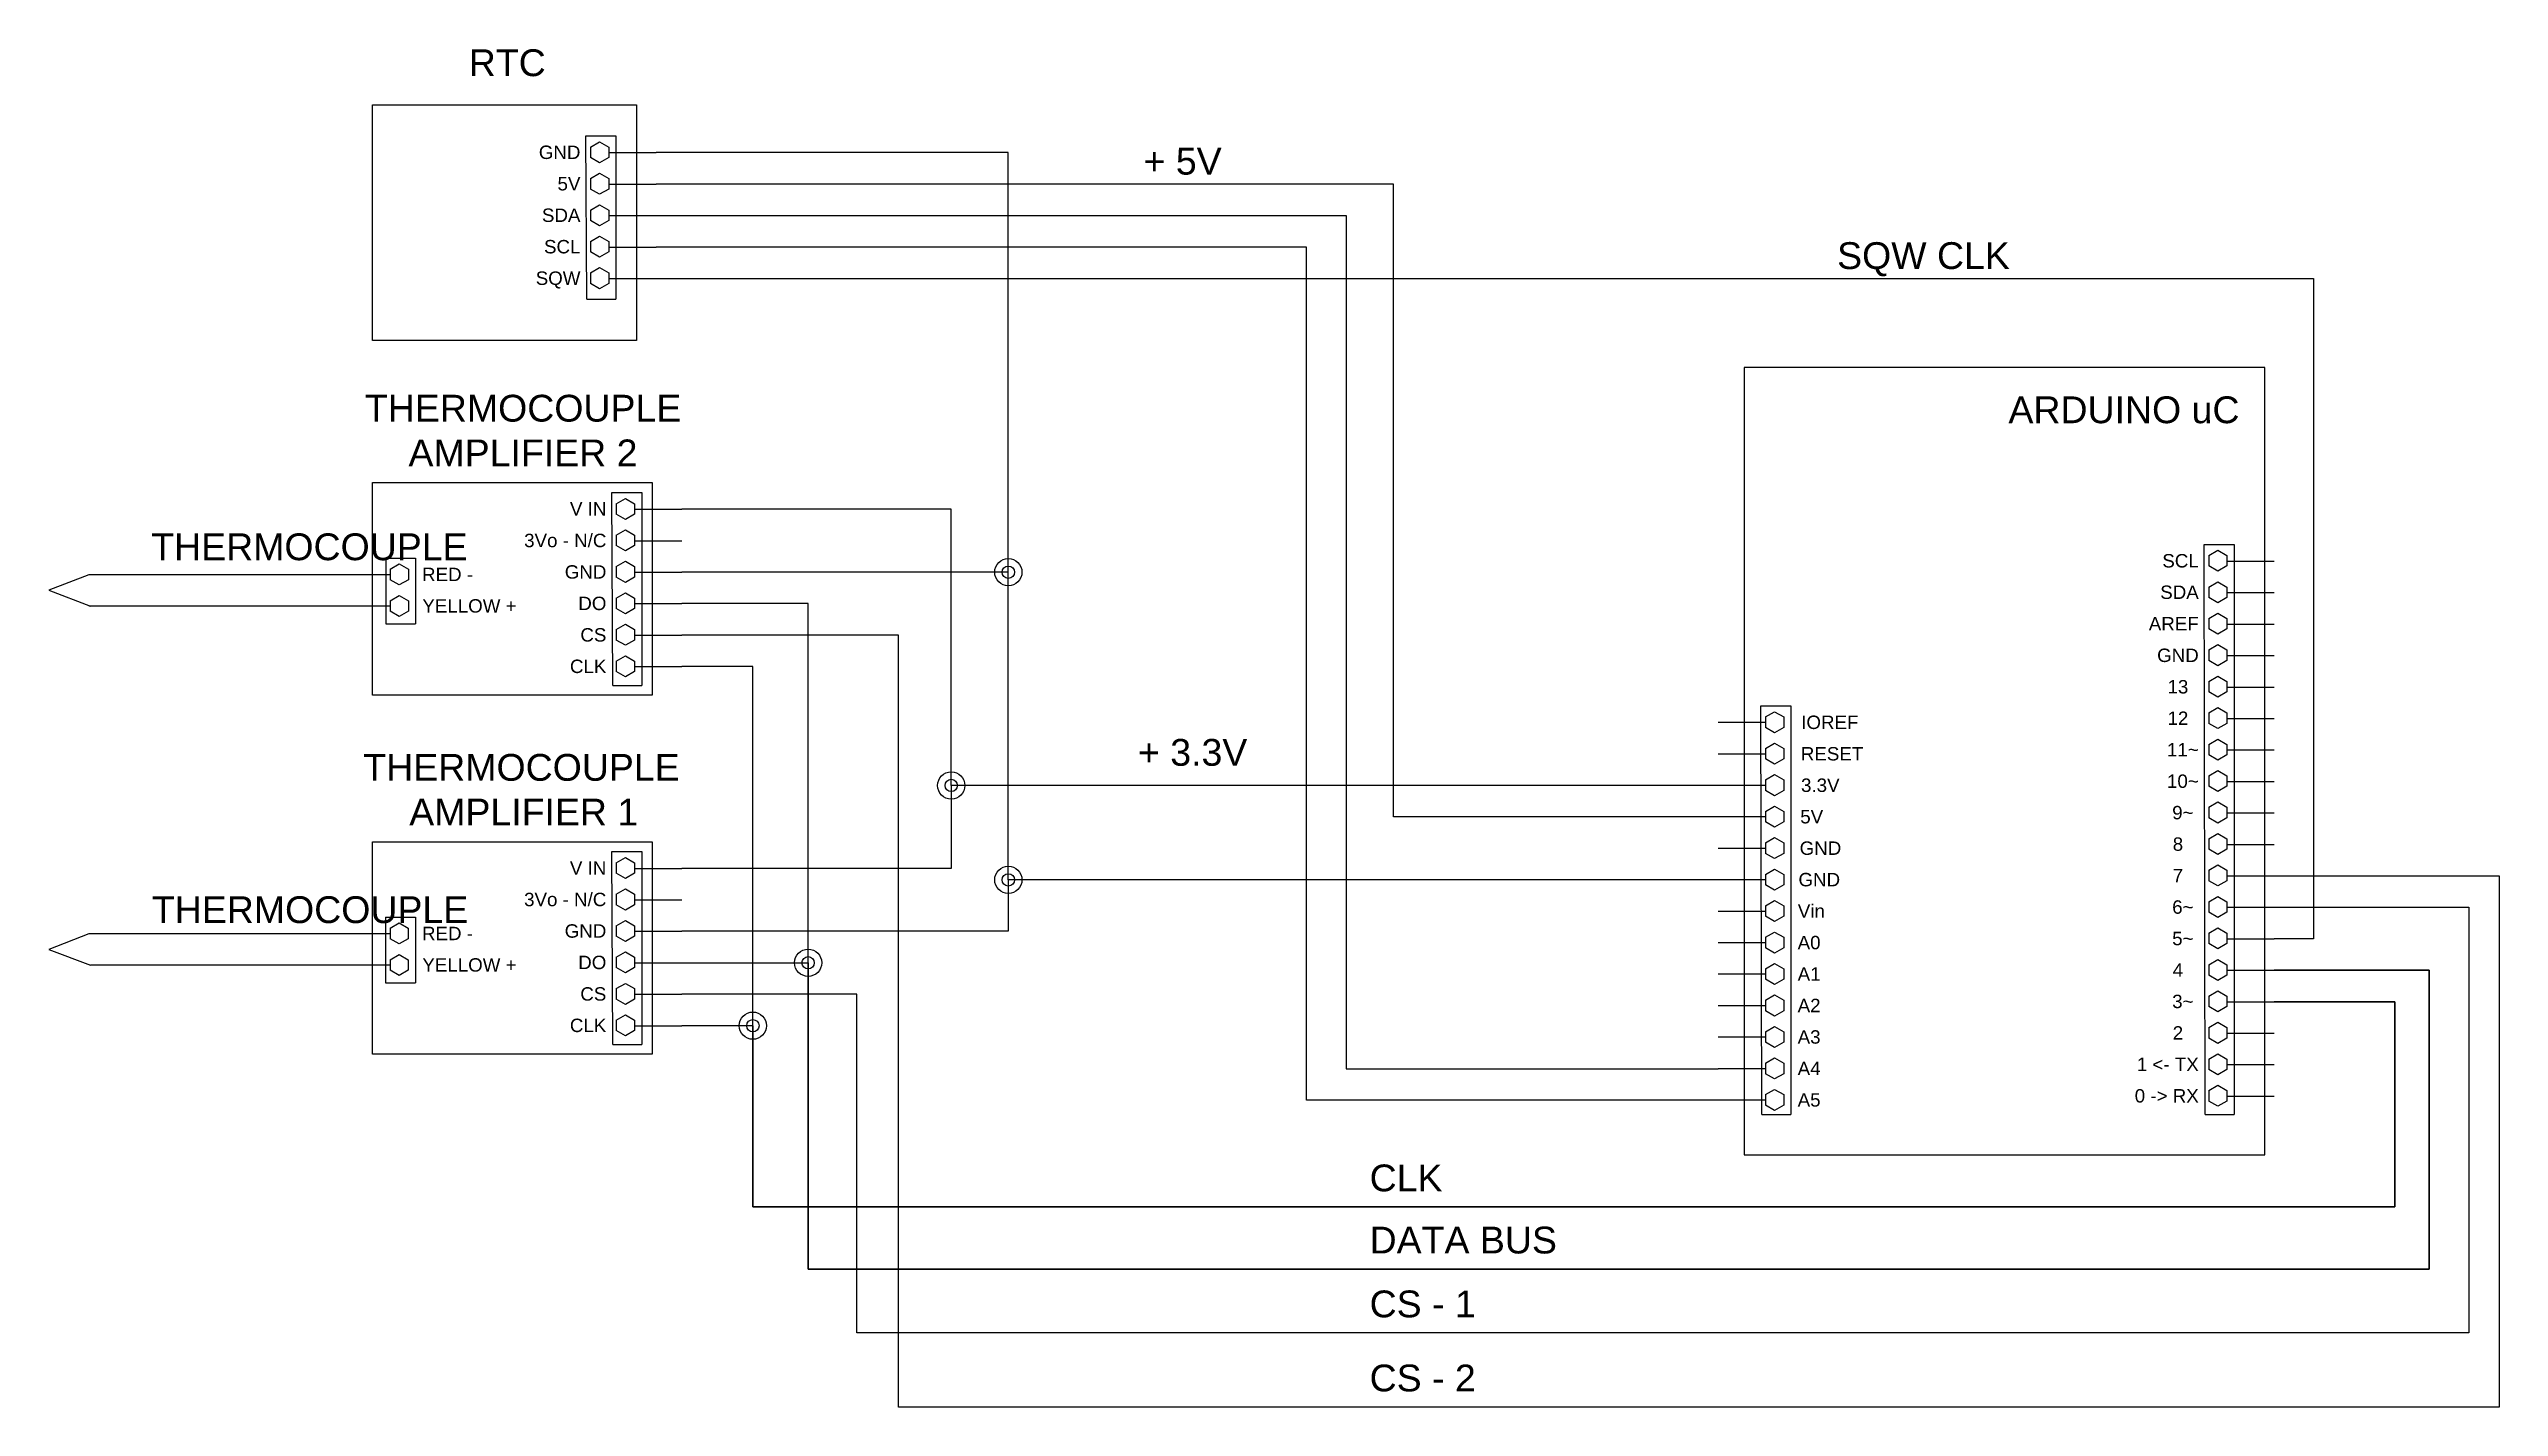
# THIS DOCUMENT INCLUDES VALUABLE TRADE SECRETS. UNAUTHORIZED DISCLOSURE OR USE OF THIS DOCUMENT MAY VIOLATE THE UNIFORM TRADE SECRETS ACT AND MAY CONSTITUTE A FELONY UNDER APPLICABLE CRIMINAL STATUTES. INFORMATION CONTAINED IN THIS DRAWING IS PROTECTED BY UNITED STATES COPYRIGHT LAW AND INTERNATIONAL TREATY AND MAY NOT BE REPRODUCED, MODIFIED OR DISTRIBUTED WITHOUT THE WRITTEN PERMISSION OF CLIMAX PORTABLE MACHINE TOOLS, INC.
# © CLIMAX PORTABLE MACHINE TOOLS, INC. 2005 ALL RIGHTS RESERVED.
# Model space of a CAD drawing. Header units: inches. Extents: x 17.1 to 35.8, y 20.9 to 31.3.
import ezdxf
from ezdxf.enums import TextEntityAlignment as Align

# ---------------------------------------------------------------- set-up
doc = ezdxf.new("R2010")
doc.units = ezdxf.units.IN
doc.header["$MEASUREMENT"] = 0
doc.layers.add('SLD-0', color=7, linetype='Continuous')
doc.styles.get("Standard").update_dxf_attribs({"font": 'Arial.ttf'})

# ---------------------------------------------------------------- blocks, each defined once
blk = doc.blocks.new('*U23')
at = {"layer": 'SLD-0', "color": 7, "linetype": 'Continuous'}
for p, q in [((-0.136, 0.078), (0, 0.157)), ((0, 0.157), (0.136, 0.078)), ((0.136, 0.078), (0.136, -0.078)), ((0, -0.157), (-0.136, -0.078)), ((0.136, -0.078), (0, -0.157))]:
    blk.add_line(p, q, dxfattribs=at)
at = {"layer": 'SLD-0'}
blk.add_line((-0.136, 0.078), (-0.136, -0.078), dxfattribs=at)
blk = doc.blocks.new('*U24')
at = {"color": 0, "linetype": 'ByBlock', "lineweight": -2, "transparency": 16777216}
for p in [(0, 0), (0, -0.47), (0, -0.939), (0, -1.409), (0, -1.878)]:
    blk.add_blockref('*U23', p, dxfattribs=at)
blk = doc.blocks.new('term1')
at = {"layer": 'SLD-0'}
for p, q in [((-0.015, 2.435), (0.433, 2.435)), ((0.433, 2.435), (0.433, 0)), ((0, 0), (0.433, 0))]:
    blk.add_line(p, q, dxfattribs=at)
at = {"layer": 'SLD-0', "color": 7, "linetype": 'Continuous'}
blk.add_line((0, 0), (-0.015, 2.435), dxfattribs=at)
blk.add_blockref('*U24', (0.188, 2.19))
at = {"flags": 8}
for p in [(-0.097, 2.19), (-0.097, 1.721), (-0.097, 1.251), (-0.097, 0.782), (-0.097, 0.312)]:
    blk.add_attdef('COLOR', text='', height=0.2, dxfattribs=at).set_placement(p, align=Align.MIDDLE_RIGHT)
blk = doc.blocks.new('RTC')
blk.add_lwpolyline([(0, 3.518), (3.937, 3.518), (3.937, 0), (0, 0)], close=True)
ref = blk.add_blockref('term1', (3.199, 0.62))
ref.add_attrib('COLOR', 'SQW', dxfattribs={"height": 0.2}).set_placement((3.102, 0.932), align=Align.MIDDLE_RIGHT)
ref.add_attrib('COLOR', 'SCL', dxfattribs={"height": 0.2}).set_placement((3.102, 1.402), align=Align.MIDDLE_RIGHT)
ref.add_attrib('COLOR', 'SDA', dxfattribs={"height": 0.2}).set_placement((3.102, 1.871), align=Align.MIDDLE_RIGHT)
ref.add_attrib('COLOR', '5V', dxfattribs={"height": 0.2}).set_placement((3.102, 2.341), align=Align.MIDDLE_RIGHT)
ref.add_attrib('COLOR', 'GND', dxfattribs={"height": 0.2}).set_placement((3.102, 2.81), align=Align.MIDDLE_RIGHT)
at = {"insert": (0, 4.346), "char_height": 0.4, "attachment_point": 1}
blk.add_mtext_dynamic_manual_height_columns('\\pi1.4365;RTC', width=3.93708, gutter_width=1, heights=[0], dxfattribs=at)
blk = doc.blocks.new('*U26')
at = {"layer": 'SLD-0', "color": 7, "linetype": 'Continuous'}
for p, q in [((-0.136, 0.078), (0, 0.157)), ((0, 0.157), (0.136, 0.078)), ((0.136, 0.078), (0.136, -0.078)), ((0, -0.157), (-0.136, -0.078)), ((0.136, -0.078), (0, -0.157))]:
    blk.add_line(p, q, dxfattribs=at)
at = {"layer": 'SLD-0'}
blk.add_line((-0.136, 0.078), (-0.136, -0.078), dxfattribs=at)
blk = doc.blocks.new('*U27')
at = {"color": 0, "linetype": 'ByBlock', "lineweight": -2, "transparency": 16777216}
for p in [(0, 0), (0, -0.47), (0, -0.939), (0, -1.409), (0, -1.878), (0, -2.348)]:
    blk.add_blockref('*U26', p, dxfattribs=at)
blk = doc.blocks.new('term2')
at = {"layer": 'SLD-0'}
for p, q in [((-0.015, 2.878), (0.433, 2.878)), ((0.433, 2.878), (0.433, 0)), ((0, 0), (0.433, 0))]:
    blk.add_line(p, q, dxfattribs=at)
at = {"layer": 'SLD-0', "color": 7, "linetype": 'Continuous'}
blk.add_line((0, 0), (-0.015, 2.878), dxfattribs=at)
blk.add_blockref('*U27', (0.188, 2.634))
at = {"flags": 8}
for p in [(-0.097, 2.634), (-0.097, 2.164), (-0.097, 1.695), (-0.097, 1.225), (-0.097, 0.756), (-0.097, 0.286)]:
    blk.add_attdef('COLOR', text='', height=0.2, dxfattribs=at).set_placement(p, align=Align.MIDDLE_RIGHT)
blk = doc.blocks.new('*U32')
at = {"layer": 'SLD-0', "color": 7, "linetype": 'Continuous'}
for p, q in [((-0.136, 0.078), (0, 0.157)), ((0, 0.157), (0.136, 0.078)), ((0.136, 0.078), (0.136, -0.078)), ((0, -0.157), (-0.136, -0.078)), ((0.136, -0.078), (0, -0.157))]:
    blk.add_line(p, q, dxfattribs=at)
at = {"layer": 'SLD-0'}
blk.add_line((-0.136, 0.078), (-0.136, -0.078), dxfattribs=at)
blk = doc.blocks.new('*U33')
at = {"color": 0, "linetype": 'ByBlock', "lineweight": -2, "transparency": 16777216}
for p in [(0, 0), (0, -0.47)]:
    blk.add_blockref('*U32', p, dxfattribs=at)
blk = doc.blocks.new('TERM3')
blk.add_line((-0.067, 0.98), (-0.067, 0))
at = {"layer": 'SLD-0'}
for p, q in [((-0.067, 0.98), (0.38, 0.98)), ((0.38, 0.98), (0.38, 0)), ((-0.067, 0), (0.38, 0))]:
    blk.add_line(p, q, dxfattribs=at)
blk.add_blockref('*U33', (0.136, 0.735))
at = {"flags": 8}
for p in [(-0.149, 0.735), (-0.149, 0.266)]:
    blk.add_attdef('COLOR', text='', height=0.2, dxfattribs=at).set_placement(p, align=Align.MIDDLE_RIGHT)
blk = doc.blocks.new('THERM AMP')
blk.add_lwpolyline([(0, 3.168), (4.172, 3.168), (4.172, 0), (0, 0)], close=True)
ref = blk.add_blockref('term2', (3.585, 0.143))
ref.add_attrib('COLOR', 'CLK', dxfattribs={"height": 0.2}).set_placement((3.488, 0.429), align=Align.MIDDLE_RIGHT)
ref.add_attrib('COLOR', 'V IN', dxfattribs={"height": 0.2}).set_placement((3.488, 2.776), align=Align.MIDDLE_RIGHT)
ref.add_attrib('COLOR', '3Vo - N/C', dxfattribs={"height": 0.2}).set_placement((3.488, 2.307), align=Align.MIDDLE_RIGHT)
ref.add_attrib('COLOR', 'GND', dxfattribs={"height": 0.2}).set_placement((3.488, 1.837), align=Align.MIDDLE_RIGHT)
ref.add_attrib('COLOR', 'DO', dxfattribs={"height": 0.2}).set_placement((3.488, 1.368), align=Align.MIDDLE_RIGHT)
ref.add_attrib('COLOR', 'CS', dxfattribs={"height": 0.2}).set_placement((3.488, 0.898), align=Align.MIDDLE_RIGHT)
ref = blk.add_blockref('TERM3', (0.263, 1.065))
ref.add_attrib('COLOR', 'YELLOW +', dxfattribs={"height": 0.2}).set_placement((2.149, 1.331), align=Align.MIDDLE_RIGHT)
ref.add_attrib('COLOR', 'RED -', dxfattribs={"height": 0.2}).set_placement((1.499, 1.8), align=Align.MIDDLE_RIGHT)
at = {"insert": (0.468, 4.478), "char_height": 0.4, "attachment_point": 1}
blk.add_mtext_dynamic_manual_height_columns('\\pi-0.60453;THERMOCOUPLE \\P\\pi0.080331;AMPLIFIER 1', width=3.45671, gutter_width=1, heights=[0], dxfattribs=at)
blk = doc.blocks.new('*U40')
at = {"layer": 'SLD-0', "color": 7, "linetype": 'Continuous'}
for p, q in [((-0.136, 0.078), (0, 0.157)), ((0, 0.157), (0.136, 0.078)), ((0.136, 0.078), (0.136, -0.078)), ((0, -0.157), (-0.136, -0.078)), ((0.136, -0.078), (0, -0.157))]:
    blk.add_line(p, q, dxfattribs=at)
at = {"layer": 'SLD-0'}
blk.add_line((-0.136, 0.078), (-0.136, -0.078), dxfattribs=at)
blk = doc.blocks.new('*U41')
at = {"color": 0, "linetype": 'ByBlock', "lineweight": -2, "transparency": 16777216}
for p in [(0, 0), (0, -0.47), (0, -0.939), (0, -1.409), (0, -1.878), (0, -2.348), (0, -2.817), (0, -3.287), (0, -3.756), (0, -4.226), (0, -4.695), (0, -5.165), (0, -5.634), (0, -6.104), (0, -6.573), (0, -7.043), (0, -7.512), (0, -7.982)]:
    blk.add_blockref('*U40', p, dxfattribs=at)
blk = doc.blocks.new('uC1')
at = {"layer": 'SLD-0'}
for p, q in [((-0.015, 8.506), (0.433, 8.506)), ((0.433, 8.506), (0.433, 0)), ((0, 0), (0.433, 0))]:
    blk.add_line(p, q, dxfattribs=at)
at = {"layer": 'SLD-0', "color": 7, "linetype": 'Continuous'}
blk.add_line((0, 0), (-0.015, 8.506), dxfattribs=at)
blk.add_blockref('*U41', (0.188, 8.262))
at = {"flags": 8}
for p in [(-0.097, 8.262), (-0.097, 7.792), (-0.097, 7.323), (-0.097, 6.853), (-0.097, 6.383), (-0.097, 5.914), (-0.097, 5.444), (-0.097, 4.975), (-0.097, 4.505), (-0.097, 4.036), (-0.097, 3.566), (-0.097, 3.097), (-0.097, 2.627), (-0.097, 2.158), (-0.097, 1.688), (-0.097, 1.219), (-0.097, 0.749), (-0.097, 0.28)]:
    blk.add_attdef('COLOR', text='', height=0.2, dxfattribs=at).set_placement(p, align=Align.MIDDLE_RIGHT)
blk = doc.blocks.new('*U58')
at = {"layer": 'SLD-0', "color": 7, "linetype": 'Continuous'}
for p, q in [((-0.136, 0.078), (0, 0.157)), ((0, 0.157), (0.136, 0.078)), ((0.136, 0.078), (0.136, -0.078)), ((0, -0.157), (-0.136, -0.078)), ((0.136, -0.078), (0, -0.157))]:
    blk.add_line(p, q, dxfattribs=at)
at = {"layer": 'SLD-0'}
blk.add_line((-0.136, 0.078), (-0.136, -0.078), dxfattribs=at)
blk = doc.blocks.new('*U59')
at = {"color": 0, "linetype": 'ByBlock', "lineweight": -2, "transparency": 16777216}
for p in [(0, 0), (0, -0.47), (0, -0.939), (0, -1.409), (0, -1.878), (0, -2.348), (0, -2.817), (0, -3.287), (0, -3.756), (0, -4.226), (0, -4.695), (0, -5.165), (0, -5.634)]:
    blk.add_blockref('*U58', p, dxfattribs=at)
blk = doc.blocks.new('uC2')
at = {"layer": 'SLD-0'}
for p, q in [((-0.015, 6.098), (0.433, 6.098)), ((0.433, 6.098), (0.433, 0)), ((0, 0), (0.433, 0))]:
    blk.add_line(p, q, dxfattribs=at)
at = {"layer": 'SLD-0', "color": 7, "linetype": 'Continuous'}
blk.add_line((0, 0), (-0.015, 6.098), dxfattribs=at)
blk.add_blockref('*U59', (0.188, 5.853))
at = {"flags": 8}
for p in [(-0.097, 5.853), (-0.097, 5.384), (-0.097, 4.914), (-0.097, 4.445), (-0.097, 3.975), (-0.097, 3.506), (-0.097, 3.036), (-0.097, 2.567), (-0.097, 2.097), (-0.097, 1.628), (-0.097, 1.158), (-0.097, 0.689), (-0.097, 0.219)]:
    blk.add_attdef('COLOR', text='', height=0.2, dxfattribs=at).set_placement(p, align=Align.MIDDLE_RIGHT)

msp = doc.modelspace()

# ---------------------------------------------------------------- linework, layer by layer
for p, q in [((21.37, 30.496), (21.732, 30.496)), ((21.37, 30.256), (21.732, 30.256)), ((21.37, 30.016), (21.732, 30.016)), ((21.37, 29.776), (21.732, 29.776)), ((21.37, 29.536), (21.732, 29.536)), ((21.568, 27.776), (21.929, 27.776)), ((21.568, 27.536), (21.929, 27.536)), ((21.568, 27.296), (21.929, 27.296)), ((33.711, 27.38), (34.072, 27.38)), ((17.405, 27.277), (17.102, 27.159)), ((17.102, 27.159), (17.419, 27.037)), ((19.342, 27.277), (17.405, 27.277)), ((19.704, 27.277), (19.342, 27.277)), ((33.711, 27.14), (34.072, 27.14)), ((19.342, 27.037), (17.405, 27.037)), ((19.704, 27.037), (19.342, 27.037)), ((21.568, 27.056), (21.929, 27.056)), ((21.568, 26.816), (21.929, 26.816)), ((33.711, 26.9), (34.072, 26.9)), ((21.568, 26.576), (21.929, 26.576)), ((33.711, 26.66), (34.072, 26.66)), ((33.711, 26.42), (34.072, 26.42)), ((33.711, 26.18), (34.072, 26.18)), ((30.192, 26.149), (29.831, 26.149)), ((30.192, 25.909), (29.831, 25.909)), ((33.711, 25.94), (34.072, 25.94)), ((30.192, 25.669), (29.831, 25.669)), ((33.711, 25.7), (34.072, 25.7)), ((30.192, 25.429), (29.831, 25.429)), ((33.711, 25.46), (34.072, 25.46)), ((21.568, 25.037), (21.929, 25.037)), ((30.192, 25.189), (29.831, 25.189)), ((33.711, 25.22), (34.072, 25.22)), ((30.192, 24.949), (29.831, 24.949)), ((33.711, 24.98), (34.072, 24.98)), ((21.568, 24.797), (21.929, 24.797)), ((30.192, 24.709), (29.831, 24.709)), ((33.711, 24.74), (34.072, 24.74)), ((17.405, 24.538), (17.102, 24.419)), ((19.342, 24.538), (17.405, 24.538)), ((19.704, 24.538), (19.342, 24.538)), ((21.568, 24.557), (21.929, 24.557)), ((33.711, 24.5), (34.072, 24.5)), ((17.102, 24.419), (17.419, 24.298)), ((19.342, 24.298), (17.419, 24.298)), ((19.704, 24.298), (19.342, 24.298)), ((21.568, 24.317), (21.929, 24.317)), ((30.192, 24.469), (29.831, 24.469)), ((30.192, 24.229), (29.831, 24.229)), ((33.711, 24.26), (34.072, 24.26)), ((21.568, 24.077), (21.929, 24.077)), ((30.192, 23.989), (29.831, 23.989)), ((33.711, 24.02), (34.072, 24.02)), ((21.568, 23.837), (21.929, 23.837)), ((30.192, 23.749), (29.831, 23.749)), ((33.711, 23.78), (34.072, 23.78)), ((30.192, 23.509), (29.831, 23.509)), ((33.711, 23.54), (34.072, 23.54)), ((30.192, 23.269), (29.831, 23.269)), ((33.711, 23.3), (34.072, 23.3))]:
    msp.add_line(p, q)
at = {"color": 3}
for p, q in [((24.418, 30.496), (21.732, 30.496)), ((24.418, 27.296), (24.418, 30.496)), ((24.418, 27.296), (21.929, 27.296)), ((24.418, 24.949), (24.418, 27.296)), ((29.831, 24.949), (24.418, 24.949)), ((24.418, 24.949), (24.418, 24.557)), ((24.418, 24.557), (21.929, 24.557))]:
    msp.add_line(p, q, dxfattribs=at)
at = {"color": 1}
for p, q in [((27.355, 30.256), (21.732, 30.256)), ((27.355, 25.429), (27.355, 30.256)), ((23.983, 27.776), (21.929, 27.776)), ((23.983, 25.669), (23.983, 27.776)), ((29.831, 25.669), (23.983, 25.669)), ((23.983, 25.669), (23.983, 25.037)), ((29.831, 25.429), (27.355, 25.429)), ((23.983, 25.037), (21.929, 25.037))]:
    msp.add_line(p, q, dxfattribs=at)
at = {"color": 5}
for p, q in [((21.732, 30.016), (26.994, 30.016)), ((26.994, 30.016), (26.994, 23.509)), ((23.581, 26.816), (21.929, 26.816)), ((23.581, 20.928), (23.581, 26.816)), ((34.072, 24.98), (35.786, 24.98)), ((35.786, 24.98), (35.786, 20.928)), ((26.994, 23.509), (29.831, 23.509)), ((35.786, 20.928), (23.581, 20.928))]:
    msp.add_line(p, q, dxfattribs=at)
at = {"color": 6}
for p, q in [((26.692, 29.776), (21.732, 29.776)), ((26.692, 23.269), (26.692, 29.776)), ((34.072, 24.74), (35.555, 24.74)), ((35.555, 24.74), (35.555, 21.493)), ((23.262, 24.077), (21.929, 24.077)), ((23.262, 21.493), (23.262, 24.077)), ((29.831, 23.269), (26.692, 23.269)), ((35.555, 21.493), (23.262, 21.493))]:
    msp.add_line(p, q, dxfattribs=at)
at = {"color": 250}
for p, q in [((21.732, 29.536), (34.372, 29.536)), ((34.372, 29.536), (34.372, 24.5)), ((34.372, 24.5), (34.072, 24.5))]:
    msp.add_line(p, q, dxfattribs=at)
at = {"color": 30}
for p, q in [((22.891, 27.056), (21.929, 27.056)), ((22.891, 24.317), (22.891, 27.056)), ((21.929, 24.317), (22.891, 24.317))]:
    msp.add_line(p, q, dxfattribs=at)
at = {"color": 2}
for p, q in [((22.47, 26.576), (21.929, 26.576)), ((22.47, 23.837), (22.47, 26.576)), ((22.47, 23.837), (21.929, 23.837))]:
    msp.add_line(p, q, dxfattribs=at)
at = {"color": 30, "lineweight": 30}
for p, q in [((22.891, 21.98), (22.891, 24.317)), ((34.072, 24.26), (35.254, 24.26)), ((35.254, 24.26), (35.254, 21.98)), ((35.254, 21.98), (22.891, 21.98))]:
    msp.add_line(p, q, dxfattribs=at)
at = {"color": 2, "lineweight": 30}
for p, q in [((34.072, 24.02), (34.992, 24.02)), ((34.992, 24.02), (34.992, 22.454)), ((22.47, 22.454), (22.47, 23.837)), ((34.992, 22.454), (22.47, 22.454))]:
    msp.add_line(p, q, dxfattribs=at)
for points in [[(30.029, 22.852), (34.001, 22.852), (34.001, 28.857), (30.029, 28.857)], [(19.569, 27.979), (21.702, 27.979), (21.702, 26.359), (19.569, 26.359)]]:
    msp.add_lwpolyline(points, close=True)
at = {"color": 3}
for centre, radius in [((24.418, 27.296), 0.104), ((24.418, 27.296), 0.047), ((24.418, 24.949), 0.104), ((24.418, 24.949), 0.047)]:
    msp.add_circle(centre, radius, dxfattribs=at)
at = {"color": 1}
for radius in [0.104, 0.047]:
    msp.add_circle((23.983, 25.669), radius, dxfattribs=at)
at = {"color": 30}
for radius in [0.104, 0.047]:
    msp.add_circle((22.891, 24.317), radius, dxfattribs=at)
at = {"color": 2}
for radius in [0.104, 0.047]:
    msp.add_circle((22.47, 23.837), radius, dxfattribs=at)

# ---------------------------------------------------------------- block references
at = {"xscale": 0.5112932698123169, "yscale": 0.5112932698123169, "zscale": 0.5112932698123169}
for name, p in [('RTC', (19.569, 29.062)), ('THERM AMP', (19.569, 23.62))]:
    msp.add_blockref(name, p, dxfattribs=at)
ref = msp.add_blockref('term2', (21.402, 26.432), dxfattribs=dict(xscale=0.5112932698123169, yscale=0.5112932698123169, zscale=0.5112932698123169))
ref.add_attrib('COLOR', 'CLK', dxfattribs={"height": 0.1023}).set_placement((21.353, 26.578), align=Align.MIDDLE_RIGHT)
ref.add_attrib('COLOR', 'V IN', dxfattribs={"height": 0.1023}).set_placement((21.353, 27.779), align=Align.MIDDLE_RIGHT)
ref.add_attrib('COLOR', '3Vo - N/C', dxfattribs={"height": 0.1023}).set_placement((21.353, 27.538), align=Align.MIDDLE_RIGHT)
ref.add_attrib('COLOR', 'GND', dxfattribs={"height": 0.1023}).set_placement((21.353, 27.298), align=Align.MIDDLE_RIGHT)
ref.add_attrib('COLOR', 'DO', dxfattribs={"height": 0.1023}).set_placement((21.353, 27.058), align=Align.MIDDLE_RIGHT)
ref.add_attrib('COLOR', 'CS', dxfattribs={"height": 0.1023}).set_placement((21.353, 26.818), align=Align.MIDDLE_RIGHT)
ref = msp.add_blockref('uC1', (33.545, 23.159), dxfattribs=dict(xscale=0.5112932698123169, yscale=0.5112932698123169, zscale=0.5112932698123169))
ref.add_attrib('COLOR', '0 -> RX', dxfattribs={"height": 0.1023}).set_placement((33.496, 23.302), align=Align.MIDDLE_RIGHT)
ref.add_attrib('COLOR', '1 <- TX', dxfattribs={"height": 0.1023}).set_placement((33.496, 23.542), align=Align.MIDDLE_RIGHT)
ref.add_attrib('COLOR', '2   ', dxfattribs={"height": 0.1023}).set_placement((33.496, 23.782), align=Align.MIDDLE_RIGHT)
ref.add_attrib('COLOR', '3~ ', dxfattribs={"height": 0.1023}).set_placement((33.496, 24.022), align=Align.MIDDLE_RIGHT)
ref.add_attrib('COLOR', '4   ', dxfattribs={"height": 0.1023}).set_placement((33.496, 24.262), align=Align.MIDDLE_RIGHT)
ref.add_attrib('COLOR', '5~ ', dxfattribs={"height": 0.1023}).set_placement((33.496, 24.502), align=Align.MIDDLE_RIGHT)
ref.add_attrib('COLOR', '6~ ', dxfattribs={"height": 0.1023}).set_placement((33.496, 24.742), align=Align.MIDDLE_RIGHT)
ref.add_attrib('COLOR', '7   ', dxfattribs={"height": 0.1023}).set_placement((33.496, 24.982), align=Align.MIDDLE_RIGHT)
ref.add_attrib('COLOR', '8   ', dxfattribs={"height": 0.1023}).set_placement((33.496, 25.222), align=Align.MIDDLE_RIGHT)
ref.add_attrib('COLOR', '9~ ', dxfattribs={"height": 0.1023}).set_placement((33.496, 25.462), align=Align.MIDDLE_RIGHT)
ref.add_attrib('COLOR', '10~', dxfattribs={"height": 0.1023}).set_placement((33.496, 25.702), align=Align.MIDDLE_RIGHT)
ref.add_attrib('COLOR', '11~', dxfattribs={"height": 0.1023}).set_placement((33.496, 25.942), align=Align.MIDDLE_RIGHT)
ref.add_attrib('COLOR', '12  ', dxfattribs={"height": 0.1023}).set_placement((33.496, 26.182), align=Align.MIDDLE_RIGHT)
ref.add_attrib('COLOR', '13  ', dxfattribs={"height": 0.1023}).set_placement((33.496, 26.422), align=Align.MIDDLE_RIGHT)
ref.add_attrib('COLOR', 'GND', dxfattribs={"height": 0.1023}).set_placement((33.496, 26.662), align=Align.MIDDLE_RIGHT)
ref.add_attrib('COLOR', 'AREF', dxfattribs={"height": 0.1023}).set_placement((33.496, 26.903), align=Align.MIDDLE_RIGHT)
ref.add_attrib('COLOR', 'SDA', dxfattribs={"height": 0.1023}).set_placement((33.496, 27.143), align=Align.MIDDLE_RIGHT)
ref.add_attrib('COLOR', 'SCL', dxfattribs={"height": 0.1023}).set_placement((33.496, 27.383), align=Align.MIDDLE_RIGHT)
ref = msp.add_blockref('TERM3', (19.704, 26.903), dxfattribs=dict(xscale=0.5112932698123169, yscale=0.5112932698123169, zscale=0.5112932698123169))
ref.add_attrib('COLOR', 'YELLOW +', dxfattribs={"height": 0.1023}).set_placement((20.668, 27.039), align=Align.MIDDLE_RIGHT)
ref.add_attrib('COLOR', 'RED -', dxfattribs={"height": 0.1023}).set_placement((20.336, 27.279), align=Align.MIDDLE_RIGHT)
ref = msp.add_blockref('uC2', (30.165, 23.159), dxfattribs=dict(xscale=0.5112932698123169, yscale=0.5112932698123169, zscale=0.5112932698123169))
ref.add_attrib('COLOR', 'A5', dxfattribs={"height": 0.1023}).set_placement((30.612, 23.271), align=Align.MIDDLE_RIGHT)
ref.add_attrib('COLOR', 'A4', dxfattribs={"height": 0.1023}).set_placement((30.612, 23.511), align=Align.MIDDLE_RIGHT)
ref.add_attrib('COLOR', 'A3', dxfattribs={"height": 0.1023}).set_placement((30.612, 23.751), align=Align.MIDDLE_RIGHT)
ref.add_attrib('COLOR', 'A2', dxfattribs={"height": 0.1023}).set_placement((30.612, 23.991), align=Align.MIDDLE_RIGHT)
ref.add_attrib('COLOR', 'A1', dxfattribs={"height": 0.1023}).set_placement((30.612, 24.231), align=Align.MIDDLE_RIGHT)
ref.add_attrib('COLOR', 'A0', dxfattribs={"height": 0.1023}).set_placement((30.612, 24.471), align=Align.MIDDLE_RIGHT)
ref.add_attrib('COLOR', 'Vin', dxfattribs={"height": 0.1023}).set_placement((30.645, 24.711), align=Align.MIDDLE_RIGHT)
ref.add_attrib('COLOR', 'GND', dxfattribs={"height": 0.1023}).set_placement((30.761, 24.951), align=Align.MIDDLE_RIGHT)
ref.add_attrib('COLOR', 'GND', dxfattribs={"height": 0.1023}).set_placement((30.77, 25.191), align=Align.MIDDLE_RIGHT)
ref.add_attrib('COLOR', '5V', dxfattribs={"height": 0.1023}).set_placement((30.632, 25.431), align=Align.MIDDLE_RIGHT)
ref.add_attrib('COLOR', '3.3V', dxfattribs={"height": 0.1023}).set_placement((30.757, 25.671), align=Align.MIDDLE_RIGHT)
ref.add_attrib('COLOR', 'RESET', dxfattribs={"height": 0.1023}).set_placement((30.938, 25.911), align=Align.MIDDLE_RIGHT)
ref.add_attrib('COLOR', 'IOREF', dxfattribs={"height": 0.1023}).set_placement((30.901, 26.151), align=Align.MIDDLE_RIGHT)

# ---------------------------------------------------------------- texts
at = {"attachment_point": 1}
for s, width, insert, char_height in [('\\pi0.19024;+ 5V', 0.96082, (25.259, 30.533), 0.20452), ('\\pi0.35808;SQW CLK', 2.02753, (30.38, 29.813), 0.20452), ('\\pi0.53557;THERMOCOUPLE \\P\\pi0.86759;AMPLIFIER 2', 3.45671, (18.976, 28.649), 0.20452), ('\\pi1.0966;ARDUINO uC', 3.93708, (30.948, 28.637), 0.20452), ('\\pi0.77575;THERMOCOUPLE', 3.93708, (17.106, 27.592), 0.20452), ('\\pi0.071656;+ 3.3V', 0.96082, (25.335, 26.024), 0.20452), ('\\pi0.77575;THERMOCOUPLE', 3.93708, (17.111, 24.824), 0.20452), ('CLK', 3.93708, (27.173, 22.778), 0.2045), ('DATA BUS', 3.93708, (27.173, 22.304), 0.2045), ('CS - 1', 3.93708, (27.173, 21.817), 0.2045), ('CS - 2', 3.93708, (27.173, 21.252), 0.2045)]:
    msp.add_mtext_dynamic_manual_height_columns(s, width=width, gutter_width=1, heights=[0], dxfattribs=dict(at, insert=insert, char_height=char_height))

doc.saveas('drawing.dxf')
